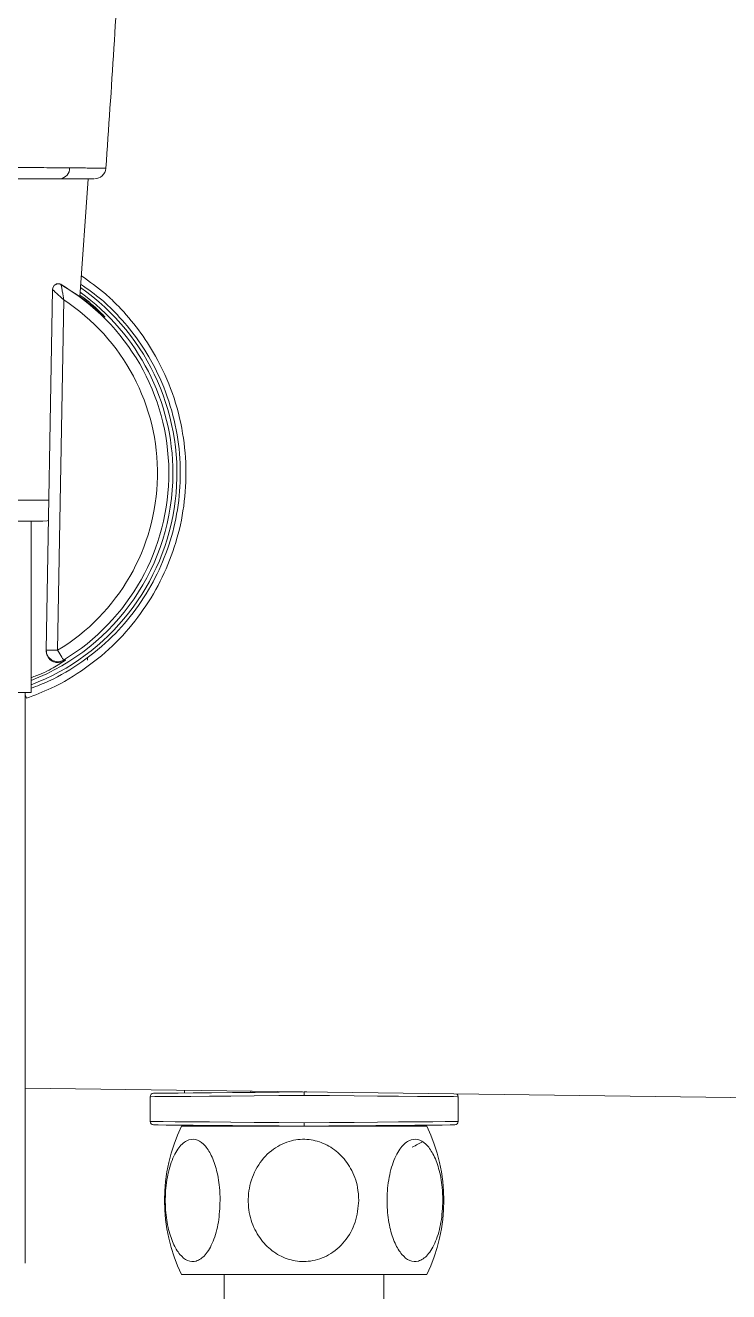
# Model space of a CAD drawing. Extents: x 3627 to 4221, y 1255 to 1675.
# Drawn here: x 4033.03 to 4045.36, y 1371.02 to 1393.21 of the extents above; entities that cross this region are included whole.
import ezdxf

# ---------------------------------------------------------------- set-up
doc = ezdxf.new("R2010")
doc.units = 0
doc.header["$LTSCALE"] = 7
doc.header["$MEASUREMENT"] = 0
doc.layers.get('0').update_dxf_attribs({"color": 2, "linetype": 'CONTINUOUS'})

msp = doc.modelspace()

# ---------------------------------------------------------------- linework, layer by layer
at = {"color": 7, "linetype": 'Continuous', "lineweight": 15}
for p, q in [((4033.981, 1388.451), (4034.126, 1390.517)), ((4033.393, 1382.26), (4033.503, 1388.576)), ((4033.503, 1388.576), (4033.503, 1388.576)), ((4033.654, 1388.665), (4033.654, 1388.66)), ((4033.654, 1388.66), (4033.654, 1388.66)), ((4033.7, 1388.396), (4033.593, 1382.256)), ((4033.333, 1384.517), (4029.998, 1384.517)), ((4033.126, 1381.517), (4033.126, 1384.517)), ((4034.115, 1382.134), (4034.114, 1382.08)), ((4033.126, 1381.517), (4030.126, 1381.517)), ((4033.026, 1371.517), (4033.026, 1381.517)), ((4033.026, 1374.581), (4047.717, 1374.389)), ((4035.215, 1374.434), (4035.215, 1374)), ((4035.815, 1374.545), (4035.815, 1374.499)), ((4036.983, 1374.529), (4036.983, 1374.509)), ((4037.915, 1374.517), (4037.965, 1374.517)), ((4037.915, 1374.517), (4037.915, 1374.517)), ((4040.615, 1374), (4040.615, 1374.434)), ((4035.765, 1373.917), (4040.065, 1373.917)), ((4035.815, 1373.935), (4035.815, 1373.917)), ((4036.983, 1373.925), (4036.983, 1373.917)), ((4038.847, 1373.917), (4038.847, 1373.925)), ((4040.015, 1373.917), (4040.015, 1373.935)), ((4035.765, 1371.317), (4040.065, 1371.317)), ((4036.515, 1371.317), (4036.515, 1365.317)), ((4039.315, 1365.317), (4039.315, 1371.317))]:
    msp.add_line(p, q, dxfattribs=at)
at = {"color": 8, "linetype": 'Continuous', "lineweight": 15}
msp.add_line((4029.991, 1384.889), (4033.439, 1384.889), dxfattribs=at)
at = {"color": 7, "linetype": 'Continuous', "lineweight": 15, "flags": 128}
for points in [[(4033.503, 1388.576), (4033.503, 1388.576), (4033.503, 1388.581)], [(4033.333, 1384.517), (4033.408, 1384.524), (4033.432, 1384.529)], [(4033.392, 1382.248), (4033.393, 1382.255), (4033.393, 1382.26)], [(4033.393, 1382.26), (4033.397, 1382.26), (4033.408, 1382.259), (4033.426, 1382.259), (4033.451, 1382.259), (4033.482, 1382.258), (4033.516, 1382.257), (4033.554, 1382.257), (4033.593, 1382.256)], [(4033.696, 1382.085), (4033.694, 1382.089), (4033.688, 1382.098), (4033.678, 1382.114), (4033.666, 1382.136), (4033.65, 1382.162), (4033.632, 1382.191), (4033.613, 1382.223), (4033.593, 1382.256)], [(4033.696, 1382.085), (4033.696, 1382.083), (4033.695, 1382.065)], [(4035.274, 1374.494), (4035.283, 1374.494), (4035.355, 1374.495), (4035.497, 1374.496), (4035.704, 1374.498), (4035.972, 1374.5), (4036.293, 1374.503), (4036.658, 1374.506), (4037.058, 1374.509), (4037.48, 1374.513), (4037.915, 1374.517)], [(4037.915, 1373.917), (4037.48, 1373.921), (4037.058, 1373.924), (4036.658, 1373.928), (4036.293, 1373.931), (4035.972, 1373.934), (4035.704, 1373.936), (4035.497, 1373.938), (4035.355, 1373.939), (4035.283, 1373.94), (4035.274, 1373.94)], [(4040.555, 1373.94), (4040.546, 1373.94), (4040.475, 1373.939), (4040.333, 1373.938), (4040.125, 1373.936), (4039.858, 1373.934), (4039.537, 1373.931), (4039.172, 1373.928), (4038.772, 1373.924), (4038.349, 1373.921), (4037.915, 1373.917)]]:
    msp.add_lwpolyline(points, dxfattribs=at)
at = {"color": 8, "linetype": 'Continuous', "lineweight": 15, "flags": 128}
for points in [[(4037.915, 1374.457), (4037.47, 1374.453), (4037.038, 1374.449), (4036.63, 1374.446), (4036.257, 1374.443), (4035.928, 1374.44), (4035.655, 1374.438), (4035.442, 1374.436), (4035.298, 1374.435), (4035.224, 1374.434), (4035.215, 1374.434)], [(4040.615, 1374.434), (4040.606, 1374.434), (4040.532, 1374.435), (4040.387, 1374.436), (4040.175, 1374.438), (4039.901, 1374.44), (4039.573, 1374.443), (4039.2, 1374.446), (4038.792, 1374.449), (4038.359, 1374.453), (4037.915, 1374.457)], [(4035.215, 1374), (4035.224, 1374), (4035.298, 1373.999), (4035.442, 1373.998), (4035.655, 1373.996), (4035.928, 1373.994), (4036.257, 1373.991), (4036.63, 1373.988), (4037.038, 1373.984), (4037.47, 1373.981), (4037.915, 1373.977)], [(4037.915, 1373.977), (4038.359, 1373.981), (4038.792, 1373.984), (4039.2, 1373.988), (4039.573, 1373.991), (4039.901, 1373.994), (4040.175, 1373.996), (4040.387, 1373.998), (4040.532, 1373.999), (4040.606, 1374), (4040.615, 1374)]]:
    msp.add_lwpolyline(points, dxfattribs=at)
at = {"color": 7, "linetype": 'Continuous', "lineweight": 15}
for centre, radius, start, end in [((4033.619, 1390.701), 0.184, 275.1415, 2.2592), ((4034.24, 1390.717), 0.2, 269.9992, 354.9901), ((4033.603, 1388.574), 0.1, 59.5785, 178.9897), ((4033.603, 1388.574), 0.1, 59.5695, 178.9977), ((4031.715, 1385.36), 3.828, 301.1743, 59.5683), ((4031.715, 1385.36), 3.628, 301.1743, 56.8257), ((4031.715, 1385.36), 3.899, 0, 54.3666), ((4031.715, 1385.36), 3.899, 291.2097, 0), ((4033.593, 1382.256), 0.2, 179.0025, 301.1729), ((4035.275, 1374.434), 0.06, 90.5, 180), ((4040.555, 1374.434), 0.06, 2.4643, 53.5794), ((4035.275, 1374), 0.06, 182.4643, 269.5), ((4038.432, 1372.617), 2.967, 154.0108, 205.9892), ((4037.398, 1372.617), 2.967, 334.0108, 25.9892), ((4040.555, 1374), 0.06, 270.5, 0)]:
    msp.add_arc(centre, radius, start, end, dxfattribs=at)
at = {"color": 8, "linetype": 'Continuous', "lineweight": 15}
for centre, radius, start, end in [((4031.715, 1385.36), 3.97, 290.8189, 54.9879), ((4031.715, 1385.36), 3.899, 0, 54.3666), ((4031.715, 1385.36), 3.899, 291.2097, 0), ((4033.695, 1381.672), 0.697, 196.1559, 201.6605)]:
    msp.add_arc(centre, radius, start, end, dxfattribs=at)
at = {"color": 7, "linetype": 'Continuous', "lineweight": 15}
for points, knots in [([(4034.438, 1390.702), (4034.487, 1391.403), (4034.585, 1392.809), (4034.696, 1394.862), (4034.777, 1396.796), (4034.829, 1398.538), (4034.859, 1400.067), (4034.873, 1401.396), (4034.876, 1402.584), (4034.871, 1403.706), (4034.86, 1404.75), (4034.844, 1405.712), (4034.827, 1406.53), (4034.811, 1407.134), (4034.8, 1407.509), (4034.793, 1407.749), (4034.784, 1408.034), (4034.77, 1408.47), (4034.748, 1409.097), (4034.715, 1409.935), (4034.669, 1410.979), (4034.612, 1412.135), (4034.543, 1413.387), (4034.462, 1414.72), (4034.362, 1416.221), (4034.247, 1417.816), (4034.158, 1418.911), (4034.115, 1419.447)], [0, 0, 0, 0, 0.07328, 0.146927, 0.214315, 0.275057, 0.328641, 0.373749, 0.413559, 0.452529, 0.490689, 0.522385, 0.552823, 0.575997, 0.585414, 0.591894, 0.601043, 0.615157, 0.637376, 0.666405, 0.702571, 0.746296, 0.787068, 0.833336, 0.885481, 0.943941, 1, 1, 1, 1]), ([(4032.616, 1390.717), (4032.772, 1390.716), (4033.087, 1390.714), (4033.513, 1390.711), (4033.709, 1390.709), (4033.803, 1390.708)], [0, 0, 0, 0, 0.331806, 0.675292, 1, 1, 1, 1]), ([(4033.636, 1390.517), (4033.554, 1390.517), (4033.387, 1390.517), (4033.021, 1390.517), (4032.75, 1390.517), (4032.616, 1390.517)], [0, 0, 0, 0, 0.324269, 0.667604, 1, 1, 1, 1]), ([(4034.226, 1390.517), (4034.229, 1390.517), (4034.24, 1390.517), (4034.145, 1390.517), (4033.954, 1390.517), (4033.742, 1390.517), (4033.636, 1390.517)], [0, 0, 0, 0, 0.1247391, 0.4164349, 0.7082484, 1, 1, 1, 1]), ([(4033.126, 1381.59), (4033.23, 1381.63), (4033.545, 1381.751), (4034.035, 1382.044), (4034.549, 1382.469), (4034.979, 1382.969), (4035.313, 1383.509), (4035.559, 1384.098), (4035.71, 1384.719), (4035.762, 1385.373), (4035.705, 1386.044), (4035.531, 1386.714), (4035.265, 1387.299), (4034.943, 1387.792), (4034.645, 1388.135), (4034.333, 1388.436), (4034.122, 1388.581), (4033.996, 1388.668)], [0, 0, 0, 0, 0.038054, 0.115312, 0.194794, 0.267435, 0.341905, 0.412105, 0.484187, 0.557215, 0.632568, 0.710332, 0.790718, 0.850887, 0.912091, 0.94724, 1, 1, 1, 1]), ([(4033.503, 1388.581), (4033.505, 1388.598), (4033.509, 1388.621), (4033.532, 1388.65), (4033.552, 1388.666), (4033.575, 1388.675), (4033.597, 1388.679), (4033.621, 1388.678), (4033.64, 1388.672), (4033.65, 1388.667), (4033.654, 1388.665)], [0, 0, 0, 0, 0.306183, 0.447154, 0.564533, 0.652807, 0.74147, 0.822776, 0.938803, 1, 1, 1, 1]), ([(4033.7, 1388.396), (4033.7, 1388.396), (4033.699, 1388.397), (4033.697, 1388.399), (4033.693, 1388.402), (4033.687, 1388.408), (4033.674, 1388.42), (4033.645, 1388.447), (4033.597, 1388.491), (4033.548, 1388.535), (4033.518, 1388.562), (4033.505, 1388.574), (4033.504, 1388.575), (4033.503, 1388.576)], [0, 0, 0, 0, 0.003586, 0.010663, 0.020926, 0.041128, 0.081233, 0.16369, 0.374848, 0.62936, 0.787138, 0.901178, 1, 1, 1, 1]), ([(4033.983, 1388.48), (4034.016, 1388.456), (4034.123, 1388.379), (4034.255, 1388.262), (4034.373, 1388.149), (4034.429, 1388.089), (4034.42, 1388.093), (4034.345, 1388.162), (4034.21, 1388.279), (4033.997, 1388.45), (4033.782, 1388.584), (4033.654, 1388.665)], [0, 0, 0, 0, 0.05024, 0.162017, 0.273866, 0.384712, 0.49526, 0.606465, 0.717851, 0.830723, 1, 1, 1, 1]), ([(4033.7, 1388.396), (4033.7, 1388.397), (4033.7, 1388.398), (4033.699, 1388.401), (4033.698, 1388.405), (4033.697, 1388.414), (4033.694, 1388.432), (4033.688, 1388.471), (4033.677, 1388.535), (4033.665, 1388.6), (4033.658, 1388.64), (4033.654, 1388.657), (4033.654, 1388.659), (4033.654, 1388.66)], [0, 0, 0, 0, 0.003575, 0.011026, 0.02162, 0.042413, 0.083475, 0.167066, 0.374733, 0.629778, 0.78763, 0.901474, 1, 1, 1, 1]), ([(4033.695, 1382.065), (4033.66, 1382.05), (4033.613, 1382.03), (4033.512, 1382.054), (4033.452, 1382.092), (4033.412, 1382.154), (4033.395, 1382.199), (4033.393, 1382.233), (4033.392, 1382.248)], [0, 0, 0, 0, 0.455769, 0.608279, 0.816504, 0.883402, 0.950848, 1, 1, 1, 1]), ([(4033.695, 1382.065), (4033.72, 1382.078), (4033.769, 1382.104), (4033.616, 1382.007), (4033.404, 1381.879), (4033.191, 1381.8), (4033.126, 1381.776)], [0, 0, 0, 0, 0.291201, 0.57291, 0.868831, 1, 1, 1, 1]), ([(4037.915, 1374.517), (4037.915, 1374.516), (4037.915, 1374.515), (4037.915, 1374.505), (4037.915, 1374.489), (4037.915, 1374.474), (4037.915, 1374.463), (4037.915, 1374.459), (4037.915, 1374.457)], [0, 0, 0, 0, 0.214641, 0.429278, 0.643922, 0.858568, 0.943434, 1, 1, 1, 1]), ([(4037.915, 1373.977), (4037.915, 1373.975), (4037.915, 1373.971), (4037.915, 1373.96), (4037.915, 1373.945), (4037.915, 1373.929), (4037.915, 1373.919), (4037.915, 1373.918), (4037.915, 1373.917)], [0, 0, 0, 0, 0.056559, 0.141425, 0.356073, 0.570718, 0.785357, 1, 1, 1, 1]), ([(4036.442, 1372.617), (4036.436, 1372.488), (4036.424, 1372.231), (4036.328, 1371.891), (4036.189, 1371.649), (4036.028, 1371.536), (4035.871, 1371.548), (4035.73, 1371.66), (4035.61, 1371.862), (4035.52, 1372.147), (4035.473, 1372.5), (4035.485, 1372.887), (4035.56, 1373.25), (4035.689, 1373.528), (4035.848, 1373.679), (4036.008, 1373.701), (4036.154, 1373.615), (4036.281, 1373.438), (4036.38, 1373.177), (4036.434, 1372.888), (4036.44, 1372.693), (4036.442, 1372.617)], [0, 0, 0, 0, 0.060165, 0.120417, 0.178395, 0.230832, 0.278405, 0.324356, 0.37215, 0.424077, 0.480832, 0.541337, 0.602963, 0.662254, 0.716368, 0.765071, 0.811103, 0.858073, 0.908672, 0.964078, 1, 1, 1, 1]), ([(4038.874, 1372.617), (4038.862, 1372.488), (4038.837, 1372.231), (4038.644, 1371.891), (4038.364, 1371.649), (4038.039, 1371.536), (4037.722, 1371.548), (4037.438, 1371.66), (4037.196, 1371.862), (4037.014, 1372.147), (4036.92, 1372.5), (4036.944, 1372.887), (4037.096, 1373.25), (4037.356, 1373.528), (4037.676, 1373.679), (4037.999, 1373.701), (4038.293, 1373.615), (4038.549, 1373.438), (4038.749, 1373.177), (4038.858, 1372.888), (4038.869, 1372.693), (4038.874, 1372.617)], [0, 0, 0, 0, 0.060165, 0.120417, 0.178395, 0.230832, 0.278405, 0.324356, 0.37215, 0.424077, 0.480832, 0.541337, 0.602963, 0.662254, 0.716368, 0.765071, 0.811103, 0.858073, 0.908672, 0.964078, 1, 1, 1, 1]), ([(4040.347, 1372.617), (4040.341, 1372.488), (4040.328, 1372.231), (4040.231, 1371.891), (4040.09, 1371.649), (4039.926, 1371.536), (4039.766, 1371.548), (4039.623, 1371.66), (4039.501, 1371.862), (4039.409, 1372.147), (4039.362, 1372.5), (4039.374, 1372.887), (4039.451, 1373.25), (4039.582, 1373.528), (4039.743, 1373.679), (4039.906, 1373.701), (4040.054, 1373.615), (4040.183, 1373.438), (4040.284, 1373.177), (4040.339, 1372.888), (4040.345, 1372.693), (4040.347, 1372.617)], [0, 0, 0, 0, 0.060165, 0.120417, 0.178395, 0.230832, 0.278405, 0.324356, 0.37215, 0.424077, 0.480832, 0.541337, 0.602963, 0.662254, 0.716368, 0.765071, 0.811103, 0.858073, 0.908672, 0.964078, 1, 1, 1, 1]), ([(4039.81, 1373.549), (4039.844, 1373.566), (4039.907, 1373.599), (4039.971, 1373.633), (4040.001, 1373.648)], [0, 0, 0, 0, 0.530542, 1, 1, 1, 1])]:
    msp.add_open_spline(points, degree=3, knots=knots, dxfattribs=at)
at = {"color": 8, "linetype": 'Continuous', "lineweight": 15}
for points, knots in [([(4033.803, 1390.708), (4033.914, 1390.707), (4034.137, 1390.706), (4034.338, 1390.704), (4034.439, 1390.702), (4034.428, 1390.703), (4034.425, 1390.703)], [0, 0, 0, 0, 0.288087, 0.584451, 0.872447, 1, 1, 1, 1]), ([(4034.007, 1388.817), (4034.151, 1388.715), (4034.383, 1388.554), (4034.715, 1388.232), (4035.021, 1387.876), (4035.35, 1387.37), (4035.623, 1386.764), (4035.802, 1386.075), (4035.861, 1385.377), (4035.81, 1384.703), (4035.654, 1384.059), (4035.404, 1383.451), (4035.061, 1382.89), (4034.623, 1382.374), (4034.094, 1381.932), (4033.557, 1381.61), (4033.192, 1381.47), (4033.047, 1381.415)], [0, 0, 0, 0, 0.057784, 0.092178, 0.151655, 0.211128, 0.288842, 0.36653, 0.439532, 0.512533, 0.582445, 0.652374, 0.724464, 0.796566, 0.873168, 0.949751, 1, 1, 1, 1])]:
    msp.add_open_spline(points, degree=3, knots=knots, dxfattribs=at)

doc.saveas('drawing.dxf')
